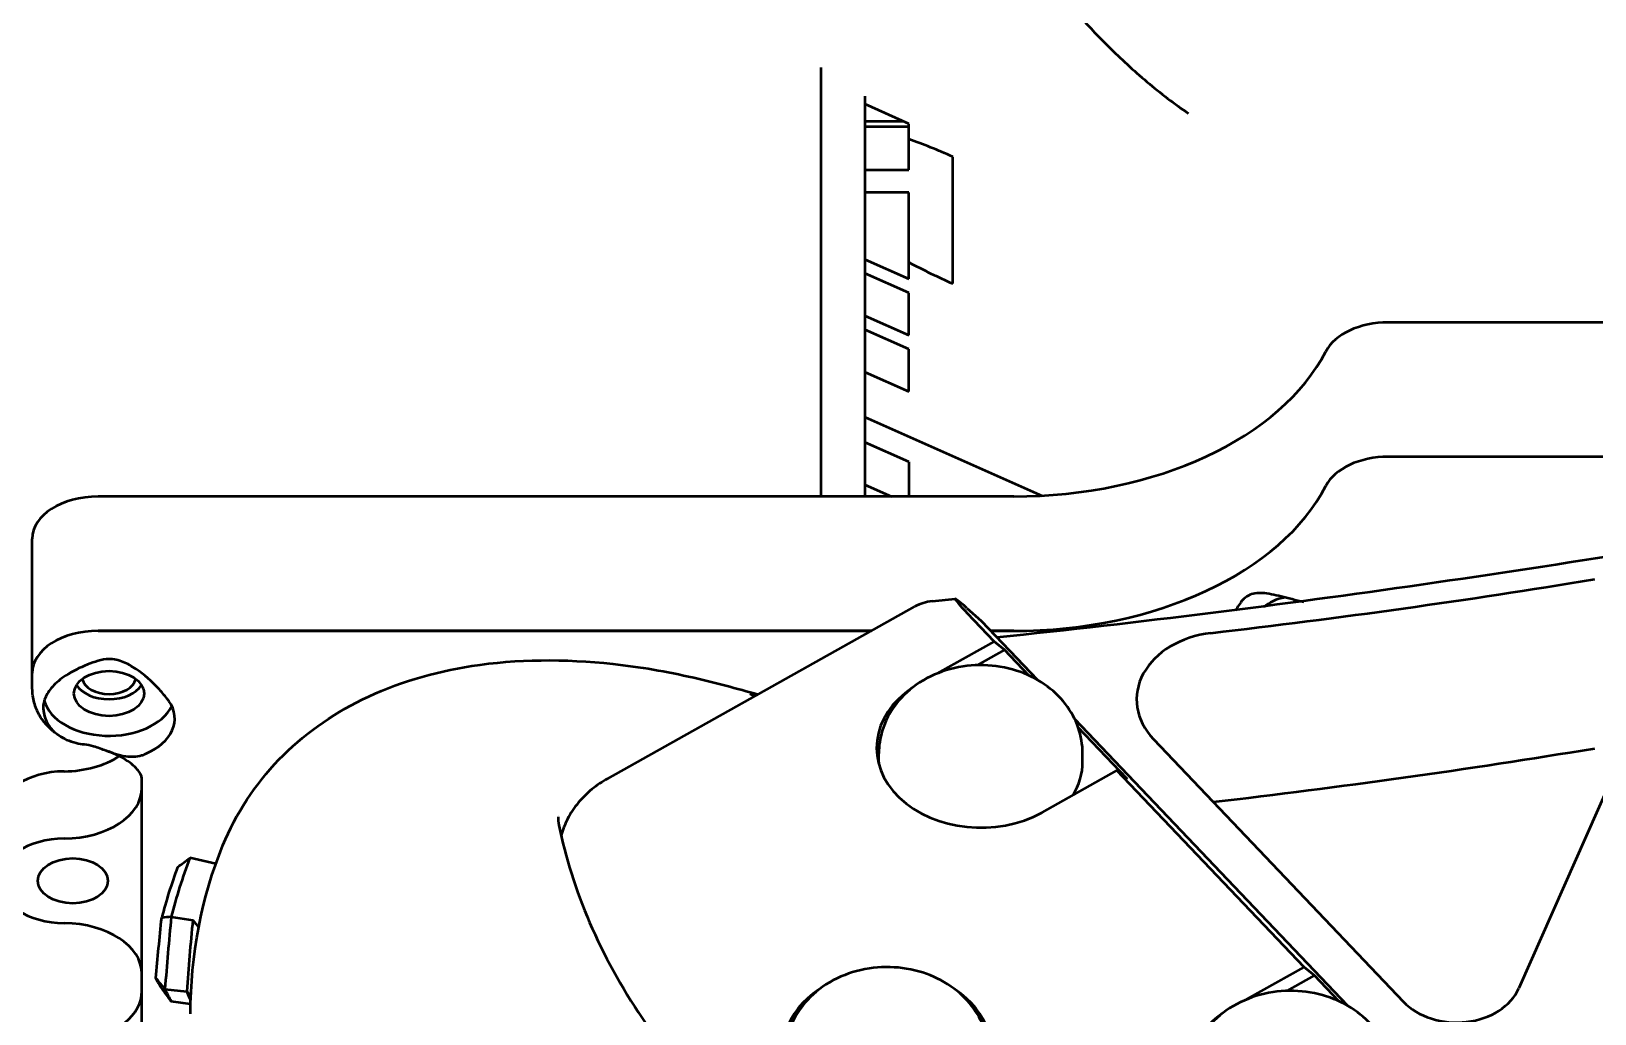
# Model space of a CAD drawing. Header units: millimetres. Extents: x 36 to 3196, y 27 to 5967.
# Drawn here: x 1736.7 to 1808.1, y 4188 to 4232.7 of the extents above; entities that cross this region are included whole.
import ezdxf

# ---------------------------------------------------------------- set-up
doc = ezdxf.new("R2010")
doc.units = ezdxf.units.MM
doc.layers.add('외형선(ISO)', color=7, linetype='Continuous', lineweight=50)

msp = doc.modelspace()

# ---------------------------------------------------------------- linework, layer by layer
at = {"layer": '외형선(ISO)'}
for p, q in [((1772.7728, 4211.5357), (1772.7728, 4231.0912)), ((1772.7728, 4211.5357), (1772.7728, 4231.0912)), ((1774.7728, 4211.5357), (1774.7728, 4229.7837)), ((1776.7728, 4228.5354), (1774.7728, 4229.42)), ((1774.7728, 4228.6521), (1776.5089, 4228.6521)), ((1776.7728, 4228.385), (1774.7728, 4228.385)), ((1776.7728, 4227.8277), (1776.7728, 4228.5354)), ((1776.7728, 4226.4381), (1776.7728, 4227.8277)), ((1778.7728, 4221.2452), (1778.7728, 4227.0298)), ((1774.7728, 4226.4381), (1776.7728, 4226.4381)), ((1776.7728, 4225.4033), (1774.7728, 4225.4033)), ((1776.7728, 4222.2164), (1776.7728, 4225.4033)), ((1774.7728, 4222.3493), (1776.7728, 4221.4648)), ((1776.7728, 4220.822), (1774.7728, 4221.7065)), ((1776.7728, 4221.4648), (1776.7728, 4222.2164)), ((1776.7728, 4218.8936), (1776.7728, 4220.822)), ((1774.7728, 4219.7782), (1776.7728, 4218.8936)), ((1832.4197, 4219.4741), (1798.6491, 4219.4741)), ((1776.7728, 4218.2508), (1774.7728, 4219.1354)), ((1776.7728, 4216.3225), (1776.7728, 4218.2508)), ((1774.7728, 4217.207), (1776.7728, 4216.3225)), ((1774.7728, 4215.1501), (1782.8626, 4211.5722)), ((1774.7728, 4215.1501), (1782.8626, 4211.5722)), ((1776.7728, 4213.1123), (1774.7728, 4213.9969)), ((1776.7728, 4213.1123), (1776.7728, 4211.5357)), ((1832.4197, 4213.3458), (1798.6491, 4213.3458)), ((1832.4197, 4213.3458), (1798.6491, 4213.3458)), ((1781.5588, 4211.5357), (1739.7728, 4211.5357)), ((1774.7728, 4212.0685), (1775.9775, 4211.5357)), ((1736.7728, 4203.479), (1736.7728, 4209.6073)), ((1777.8309, 4206.7571), (1778.8911, 4206.862)), ((1763.0173, 4198.6674), (1777.0519, 4206.5126)), ((1779.4157, 4206.4489), (1780.0688, 4205.8707)), ((1780.6672, 4204.92), (1779.4541, 4206.1935)), ((1780.0688, 4205.8707), (1782.6412, 4203.1702)), ((1775.0747, 4205.4073), (1739.7728, 4205.4073)), ((1739.7728, 4205.4073), (1775.0747, 4205.4073)), ((1781.5588, 4205.4073), (1780.5102, 4205.4073)), ((1780.5102, 4205.4073), (1781.5588, 4205.4073)), ((1780.6672, 4204.92), (1778.0542, 4203.4593)), ((1781.1336, 4204.5379), (1779.8881, 4203.8417)), ((1781.1336, 4204.5379), (1780.6672, 4204.92)), ((1782.2396, 4203.3768), (1781.1336, 4204.5379)), ((1782.6412, 4203.1702), (1781.4103, 4204.4624)), ((1811.5378, 4204.7776), (1804.6088, 4189.1118)), ((1736.7728, 4203.0959), (1736.7728, 4203.479)), ((1736.7728, 4202.7746), (1736.7728, 4203.0959)), ((1796.7881, 4188.3188), (1784.3366, 4201.3904)), ((1784.3366, 4201.3904), (1796.7881, 4188.3188)), ((1786.7334, 4198.6592), (1784.496, 4201.008)), ((1787.9334, 4200.4736), (1799.344, 4188.4946)), ((1775.4013, 4199.4284), (1775.4013, 4199.8141)), ((1784.7013, 4199.4284), (1784.7013, 4199.8141)), ((1782.8512, 4197.1319), (1786.2671, 4199.0412)), ((1794.8142, 4190.0685), (1786.2671, 4199.0412)), ((1786.2671, 4199.0412), (1786.7334, 4198.6592)), ((1741.7728, 4182.4645), (1741.7728, 4198.6587)), ((1760.762, 4196.983), (1760.7622, 4196.9828)), ((1745.1473, 4194.7877), (1743.9615, 4195.0551)), ((1743.116, 4192.3645), (1744.0987, 4192.2227)), ((1792.2012, 4188.6079), (1794.8142, 4190.0685)), ((1794.0351, 4188.9902), (1795.2805, 4189.6864)), ((1795.2805, 4189.6864), (1794.8142, 4190.0685)), ((1796.3865, 4188.5254), (1795.2805, 4189.6864)), ((1742.8261, 4189.0699), (1743.8168, 4188.9659)), ((1743.9961, 4188.3807), (1743.116, 4188.5077)), ((1743.9918, 4187.9508), (1743.9918, 4187.9509))]:
    msp.add_line(p, q, dxfattribs=at)
msp.add_arc((1778.0278, 4204.7668), 2, 95.649281, 119.204571, dxfattribs=at)
for centre, major_axis, ratio, start_param, end_param in [((1778.6687, 4224.1835), (-7.7062, 3.8418), 0.3040696, 4.8494676, 5.1085328), ((1778.6687, 4224.1835), (-7.7062, 3.8418), 0.3040696, 1.475539, 1.7346041), ((1798.6491, 4217.5458), (-3, 0), 0.6427876, 4.712389, 5.9638991), ((1781.5588, 4221.1775), (15, 0), 0.6427876, 4.712389, 5.9638991), ((1798.6491, 4211.4174), (-3, 0), 0.6427876, 4.712389, 5.9638991), ((1798.6491, 4211.4174), (-3, 0), 0.6427876, 4.712389, 5.9638991), ((1739.7728, 4209.6073), (-3, 0), 0.6427876, 4.712389, 6.2831853), ((1781.5588, 4215.0491), (15, 0), 0.6427876, 4.712389, 5.9638991), ((1781.5588, 4215.0491), (15, 0), 0.6427876, 4.712389, 5.9638991), ((1780.7605, 4205.0371), (1.8733, -1.8232), 0.0423237, 2.4118708, 3.9826671), ((1794.3228, 4205.9269), (1.6, 0), 0.6427876, 1.8087815, 2.5698433), ((1794.3228, 4206.6929), (-1.2295, 0), 0.6427876, 0.127265, 0.2437366), ((1739.7728, 4203.479), (-3, 0), 0.6427876, 4.712389, 6.2831853), ((1739.7728, 4203.479), (-3, 0), 0.6427876, 4.712389, 6.2831853), ((1791.1646, 4202.2798), (-4, 0), 0.7660444, 4.8643798, 6.9135699), ((1740.2728, 4203.3183), (-1.2295, 0), 0.6427876, 0.127265, 3.0143277), ((1740.2728, 4203.3183), (1.6, 0), 0.6427876, 3.5232111, 5.9015668), ((1780.0513, 4200.0712), (-4.75, 0), 0.7660444, 5.4270092, 8.4843662), ((1740.2728, 4202.5522), (3, 0), 0.6427876, 3.3124631, 5.9806531), ((1740.2728, 4201.4032), (3, 0), 0.6427876, 5.2976644, 6.7129607), ((1780.0513, 4199.4284), (-4.75, 0), 0.7660444, 6.0489448, 6.1947438), ((1738.1728, 4201.3154), (3.6, 0), 0.6427876, 4.7275411, 5.5084361), ((1780.0513, 4199.4284), (-4.65, 0), 0.7660444, 0, 0.0302357), ((1780.0513, 4199.4284), (4.65, 0), 0.7660444, 5.8466108, 6.2831853), ((1738.2728, 4197.0735), (-3, 0), 0.6427876, 4.7275411, 6.2831853), ((1738.1728, 4198.2512), (3.6, 0), 0.6427876, 4.7275411, 6.2831853), ((1738.2728, 4194.0093), (-3, 0), 0.6427876, 4.7275411, 6.2831853), ((1778.6095, 4186.9213), (-36.6177, 0), 0.7660444, 6.0045894, 6.0893355), ((1778.6095, 4187.2427), (-36.1177, 0), 0.7660444, 5.9969287, 6.0969962), ((1752.2902, 4225.5029), (-48.2731, -46.2338), 0.2655493, 1.1423775, 1.1537478), ((1738.2728, 4194.0083), (-3, 0), 0.6427876, 0, 1.5556442), ((1722.6839, 4131.2855), (31.3818, 59.0173), 0.5112038, 0.3165193, 0.3278896), ((1738.1728, 4189.7664), (3.6, 0), 0.6427876, 0, 1.5556442), ((1829.6708, 4230.4927), (99.0878, 0), 0.7660444, 3.6700241, 3.6752101), ((1823.4417, 4228.6276), (95.7364, 0), 0.7660444, 3.7032879, 3.7113013), ((1738.1728, 4188.9759), (3.6, 0), 0.6427876, 4.9572528, 6.2831853), ((1722.6843, 4160.2923), (-33.1476, 58.0428), 0.486146, 4.9290529, 4.9404234), ((1826.7833, 4230.4665), (99.0878, 0), 0.7660444, 3.7200577, 3.7235472), ((1775.7768, 4186.3021), (-4.75, 0), 0.7660444, 5.4270092, 10.280954), ((1801.7675, 4189.8493), (3, 0), 0.7660444, 3.7719773, 5.9564998), ((1794.1983, 4185.2197), (-4.75, 0), 0.7660444, 5.4270092, 8.484365)]:
    msp.add_ellipse(centre, major_axis=major_axis, ratio=ratio, start_param=start_param, end_param=end_param, dxfattribs=at)
for centre in [(1740.2728, 4202.5522), (1738.6228, 4194.0088)]:
    msp.add_ellipse(centre, major_axis=(-1.6, 0), ratio=0.6427876, dxfattribs=at)
for points, knots in [([(1783.4463, 4234.7451), (1783.782, 4234.3413), (1784.1771, 4233.8746), (1785.0239, 4232.9317), (1785.4757, 4232.4561), (1786.4204, 4231.5194), (1787.0126, 4230.9711), (1788.2561, 4229.9253), (1788.9077, 4229.4284), (1789.5224, 4229.0031)], [1.71285292, 1.71285292, 1.71285292, 1.71285292, 1.90034144, 1.90034144, 2.08782995, 2.08782995, 2.31248332, 2.31248332, 2.53713668, 2.53713668, 2.53713668, 2.53713668]), ([(1790.559, 4205.3086), (1793.4922, 4205.6528), (1796.4199, 4206.0234), (1802.3103, 4206.847), (1805.075, 4207.273), (1808.0705, 4207.7626)], [0, 0, 0, 0, 0.8902372, 0.8902372, 1.796292, 1.796292, 1.796292, 1.796292]), ([(1794.7944, 4206.7114), (1794.6132, 4206.7545), (1794.433, 4206.8007), (1793.918, 4206.9337), (1793.6026, 4207.017), (1793.037, 4207.127), (1792.7854, 4207.1548), (1792.4592, 4207.1009), (1792.3559, 4207.0674), (1792.1644, 4206.9578), (1792.0817, 4206.8897), (1791.8795, 4206.6736), (1791.7709, 4206.5041), (1791.6808, 4206.3255)], [0.31101804, 0.31101804, 0.31101804, 0.31101804, 0.36711688, 0.36711688, 0.47457892, 0.47457892, 0.58133928, 0.58133928, 0.63320078, 0.63320078, 0.68013288, 0.68013288, 0.75585542, 0.75585542, 0.75585542, 0.75585542]), ([(1739.7728, 4204.0396), (1739.6168, 4203.9895), (1739.4569, 4203.9338), (1738.9326, 4203.7287), (1738.5928, 4203.5605), (1738.0603, 4203.2097), (1737.8556, 4203.0386), (1737.5414, 4202.6904), (1737.4286, 4202.5166), (1737.3212, 4202.2522), (1737.2962, 4202.1619), (1737.2833, 4202.0736)], [0.10908175, 0.10908175, 0.10908175, 0.10908175, 0.14280158, 0.14280158, 0.21861804, 0.21861804, 0.28009913, 0.28009913, 0.33755435, 0.33755435, 0.36781757, 0.36781757, 0.36781757, 0.36781757]), ([(1743, 4202.2066), (1742.9753, 4202.2414), (1742.9488, 4202.2774), (1742.8064, 4202.4658), (1742.6646, 4202.634), (1742.2352, 4203.0935), (1741.8866, 4203.4106), (1741.3169, 4203.794), (1741.1196, 4203.9062), (1740.7096, 4204.0705), (1740.4966, 4204.1219), (1740.1002, 4204.1219), (1739.9339, 4204.0913), (1739.7728, 4204.0396)], [0.96275348, 0.96275348, 0.96275348, 0.96275348, 0.97953724, 0.97953724, 1.04808164, 1.04808164, 1.18233291, 1.18233291, 1.24945854, 1.24945854, 1.31658417, 1.31658417, 1.36837598, 1.36837598, 1.36837598, 1.36837598]), ([(1745.4722, 4195.6348), (1746.0632, 4197.0731), (1746.9451, 4198.4139), (1749.1107, 4200.6547), (1750.4174, 4201.5838), (1753.3692, 4203.0346), (1755.0675, 4203.5375), (1758.8774, 4204.1259), (1761.0628, 4204.1415), (1763.8751, 4203.8366), (1764.4869, 4203.7513), (1765.7169, 4203.5421), (1766.3362, 4203.4176), (1766.9533, 4203.2746)], [0, 0, 0, 0, 0.5431953, 0.5431953, 1.0858689, 1.0858689, 1.6753861, 1.6753861, 2.3630566, 2.3630566, 2.5528088, 2.5528088, 2.7441592, 2.7441592, 2.7441592, 2.7441592]), ([(1784.7013, 4199.8141), (1784.7013, 4200.218), (1784.6309, 4200.6213), (1784.3631, 4201.389), (1784.1616, 4201.7505), (1783.6444, 4202.421), (1783.3196, 4202.7204), (1782.5679, 4203.2403), (1782.1333, 4203.4479), (1781.1985, 4203.7468), (1780.6953, 4203.8295), (1779.6766, 4203.8555), (1779.1608, 4203.7962), (1778.1708, 4203.5318), (1777.6956, 4203.3283), (1776.8521, 4202.7844), (1776.4787, 4202.4519), (1775.9031, 4201.6971), (1775.6871, 4201.289), (1775.4541, 4200.5148), (1775.4013, 4200.1646), (1775.4013, 4199.8141)], [4.7452515, 4.7452515, 4.7452515, 4.7452515, 5.0063765, 5.0063765, 5.2788817, 5.2788817, 5.5816362, 5.5816362, 5.9205921, 5.9205921, 6.2827483, 6.2827483, 6.651544, 6.651544, 7.0157804, 7.0157804, 7.3581041, 7.3581041, 7.660235, 7.660235, 7.8868442, 7.8868442, 7.8868442, 7.8868442]), ([(1738.1752, 4200.5248), (1738.0441, 4200.5958), (1737.9139, 4200.6788), (1737.6588, 4200.875), (1737.5339, 4200.9883), (1737.2981, 4201.2517), (1737.1871, 4201.4021), (1736.9952, 4201.742), (1736.9146, 4201.9318), (1736.8031, 4202.3393), (1736.7728, 4202.5567), (1736.7728, 4202.7746)], [5.41292114, 5.41292114, 5.41292114, 5.41292114, 5.58697398, 5.58697398, 5.76102681, 5.76102681, 5.93507964, 5.93507964, 6.10913247, 6.10913247, 6.28318531, 6.28318531, 6.28318531, 6.28318531]), ([(1769.7344, 4202.4222), (1769.711, 4202.4403), (1769.6858, 4202.4569), (1769.6179, 4202.4953), (1769.5737, 4202.5149), (1769.5272, 4202.5309)], [-0.025322527, -0.025322527, -0.025322527, -0.025322527, -0.015304065, -0.015304065, 0, 0, 0, 0]), ([(1737.2833, 4202.0736), (1737.2763, 4202.0262), (1737.2728, 4201.9756), (1737.2728, 4201.9219), (1737.2728, 4201.8681), (1737.2763, 4201.8114), (1737.2833, 4201.7522)], [-0.025087994, -0.025087994, -0.025087994, -0.025087994, 0, 0, 0, 0.025087994, 0.025087994, 0.025087994, 0.025087994]), ([(1737.2833, 4201.7522), (1737.3089, 4201.533), (1737.3818, 4201.3262), (1737.6133, 4200.9578), (1737.767, 4200.7971), (1738.1872, 4200.4959), (1738.4675, 4200.3712), (1738.8975, 4200.2695), (1739.0179, 4200.2492), (1739.1411, 4200.2364)], [0.2203124, 0.2203124, 0.2203124, 0.2203124, 0.28009913, 0.28009913, 0.33755435, 0.33755435, 0.40813758, 0.40813758, 0.43440579, 0.43440579, 0.43440579, 0.43440579]), ([(1739.1411, 4200.2364), (1739.2818, 4200.2217), (1739.4217, 4200.1946), (1739.7583, 4200.0988), (1739.9456, 4200.0257), (1740.4134, 4199.8489), (1740.709, 4199.7418), (1741.3023, 4199.6563), (1741.5435, 4199.6744), (1741.8143, 4199.7508), (1741.873, 4199.7714), (1741.9301, 4199.7958)], [0.5367478, 0.5367478, 0.5367478, 0.5367478, 0.58406404, 0.58406404, 0.64385531, 0.64385531, 0.72362898, 0.72362898, 0.79566158, 0.79566158, 0.81618952, 0.81618952, 0.81618952, 0.81618952]), ([(1740.9246, 4199.599), (1740.8867, 4199.6211), (1740.8474, 4199.6429), (1740.7664, 4199.6861), (1740.7247, 4199.7074), (1740.6389, 4199.7493), (1740.5947, 4199.7699), (1740.5042, 4199.8102), (1740.4578, 4199.83), (1740.3629, 4199.8685), (1740.3144, 4199.8873), (1740.2649, 4199.9055)], [3.9769077, 3.9769077, 3.9769077, 3.9769077, 4.01998834, 4.01998834, 4.06306899, 4.06306899, 4.10614964, 4.10614964, 4.14923028, 4.14923028, 4.19231093, 4.19231093, 4.19231093, 4.19231093]), ([(1741.7728, 4198.6587), (1741.7728, 4198.6859), (1741.7699, 4198.7134), (1741.7508, 4198.7861), (1741.7342, 4198.8317), (1741.6725, 4198.9459), (1741.6272, 4199.0144), (1741.4968, 4199.1674), (1741.4118, 4199.2516), (1741.1992, 4199.4247), (1741.0717, 4199.5134), (1740.9246, 4199.599)], [3.14159265, 3.14159265, 3.14159265, 3.14159265, 3.30865566, 3.30865566, 3.47571867, 3.47571867, 3.64278168, 3.64278168, 3.80984469, 3.80984469, 3.9769077, 3.9769077, 3.9769077, 3.9769077]), ([(1790.6635, 4197.6074), (1793.5618, 4197.9482), (1796.4546, 4198.3148), (1802.3103, 4199.1336), (1805.075, 4199.5595), (1808.0705, 4200.0491)], [-1.810984, -1.810984, -1.810984, -1.810984, -0.9188774, -0.9188774, 0, 0, 0, 0]), ([(1763.0173, 4198.6674), (1762.7675, 4198.5278), (1762.5284, 4198.3666), (1762.0807, 4198.0001), (1761.8721, 4197.7949), (1761.4973, 4197.3413), (1761.3313, 4197.0929), (1761.0722, 4196.5903), (1760.973, 4196.3402), (1760.9007, 4196.0807)], [3.14159245, 3.14159245, 3.14159245, 3.14159245, 3.32967484, 3.32967484, 3.51775722, 3.51775722, 3.7058396, 3.7058396, 3.87195204, 3.87195204, 3.87195204, 3.87195204]), ([(1760.8004, 4196.553), (1761.3877, 4193.6188), (1762.6882, 4190.5874), (1765.5948, 4186.2887), (1766.7383, 4184.8748), (1768.0259, 4183.523)], [0, 0, 0, 0, 1.3056201, 1.3056201, 1.9659231, 1.9659231, 1.9659231, 1.9659231]), ([(1780.4268, 4186.045), (1780.4268, 4186.4489), (1780.3564, 4186.8521), (1780.0886, 4187.6198), (1779.887, 4187.9814), (1779.3699, 4188.6518), (1779.045, 4188.9513), (1778.2933, 4189.4712), (1777.8587, 4189.6788), (1776.9239, 4189.9777), (1776.4207, 4190.0603), (1775.402, 4190.0863), (1774.8863, 4190.0271), (1773.8962, 4189.7627), (1773.421, 4189.5592), (1772.5776, 4189.0152), (1772.2041, 4188.6827), (1771.6285, 4187.928), (1771.4125, 4187.5198), (1771.1795, 4186.7457), (1771.1268, 4186.3955), (1771.1268, 4186.045)], [4.7452515, 4.7452515, 4.7452515, 4.7452515, 5.0063765, 5.0063765, 5.2788817, 5.2788817, 5.5816362, 5.5816362, 5.9205921, 5.9205921, 6.2827483, 6.2827483, 6.651544, 6.651544, 7.0157804, 7.0157804, 7.3581041, 7.3581041, 7.660235, 7.660235, 7.8868442, 7.8868442, 7.8868442, 7.8868442]), ([(1798.8483, 4184.9626), (1798.8483, 4185.3666), (1798.7779, 4185.7698), (1798.5101, 4186.5375), (1798.3085, 4186.899), (1797.7914, 4187.5695), (1797.4665, 4187.869), (1796.7148, 4188.3889), (1796.2802, 4188.5964), (1795.3454, 4188.8954), (1794.8422, 4188.978), (1793.8236, 4189.004), (1793.3078, 4188.9448), (1792.3177, 4188.6803), (1791.8425, 4188.4768), (1790.9991, 4187.9329), (1790.6256, 4187.6004), (1790.05, 4186.8457), (1789.834, 4186.4375), (1789.601, 4185.6634), (1789.5483, 4185.3132), (1789.5483, 4184.9626)], [4.7452515, 4.7452515, 4.7452515, 4.7452515, 5.0063765, 5.0063765, 5.2788817, 5.2788817, 5.5816362, 5.5816362, 5.9205921, 5.9205921, 6.2827483, 6.2827483, 6.651544, 6.651544, 7.0157804, 7.0157804, 7.3581041, 7.3581041, 7.660235, 7.660235, 7.8868442, 7.8868442, 7.8868442, 7.8868442])]:
    msp.add_open_spline(points, degree=3, knots=knots, dxfattribs=at)
for points in [[(1780.7813, 4205.1227), (1793.8112, 4206.4586), (1806.7411, 4208.3882), (1819.5572, 4210.6305)], [(1766.9533, 4203.2746), (1767.934, 4203.0474), (1768.9154, 4202.7914), (1769.891, 4202.5097)], [(1769.5272, 4202.5309), (1769.6097, 4202.5024), (1769.692, 4202.4736), (1769.774, 4202.4444)], [(1760.7613, 4196.9309), (1760.7613, 4196.8122), (1760.7737, 4196.6861), (1760.8004, 4196.553)], [(1743.9918, 4187.9509), (1743.9918, 4190.6046), (1744.4931, 4193.2523), (1745.4722, 4195.6348)], [(1742.4149, 4189.566), (1742.492, 4190.487), (1742.5796, 4191.4068), (1742.6777, 4192.325)], [(1743.116, 4192.3645), (1743.0045, 4191.2682), (1742.9078, 4190.1698), (1742.8261, 4189.0699)], [(1744.0987, 4192.2227), (1743.9903, 4191.139), (1743.8963, 4190.0532), (1743.8168, 4188.9659)], [(1742.6777, 4189.1111), (1742.5796, 4189.2642), (1742.492, 4189.4157), (1742.4149, 4189.566)], [(1742.8261, 4189.0699), (1742.9078, 4188.8842), (1743.0045, 4188.6971), (1743.116, 4188.5077)], [(1743.8168, 4188.9659), (1743.8712, 4188.8303), (1743.9324, 4188.6939), (1744.0003, 4188.5567)]]:
    msp.add_open_spline(points, degree=3, dxfattribs=at)

doc.saveas('drawing.dxf')
